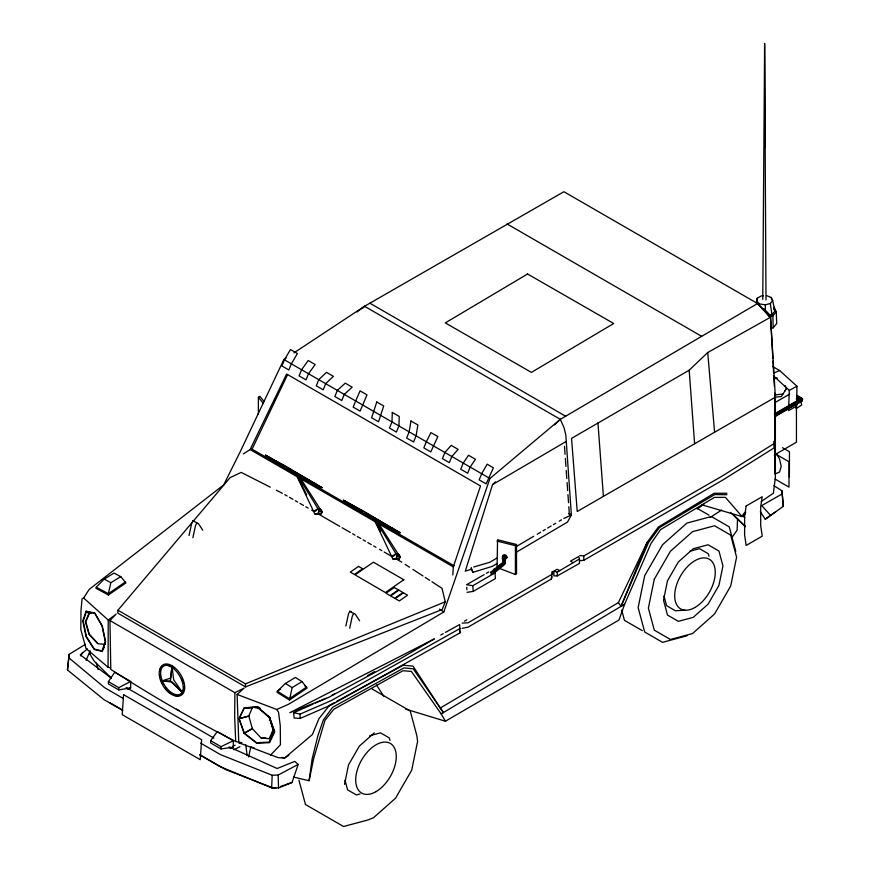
<?xml version="1.0" encoding="UTF-8"?>
<svg xmlns="http://www.w3.org/2000/svg" width="870" height="870" viewBox="0 0 870 870"><rect width="100%" height="100%" fill="white"/><g stroke="black" fill="none" stroke-linecap="round" stroke-linejoin="round"><path stroke-width="1.3" d="M789.394 477.064L789.46 451.737L782.511 447.724M108.054 667.246L108.239 620.049L83.65 597.994L82.052 598.864L80.986 610.675L80.823 629.532L86.043 648.552L108.054 667.246L110.447 667.845M108.239 620.049L116.134 614.111L109.968 620.56L110.784 669.389A1621.147 985.579 62.8 0 0 235.694 741.512L241.882 742.762M762.762 299.4L764.621 43.5L765.981 299.889M109.968 620.56L234.889 692.672L234.672 716.63L235.694 741.512M772.69 366.596L779.618 370.533L796.931 386.215L796.724 405.92L788.535 410.629L789.297 390.402L773.528 375.851M270.276 487.178L241.218 472.388L230.126 477.597L117.939 610.229L117.863 613.187L245.536 686.898L442.221 609.511L445.255 601.79L442.003 588.305L431.933 581.769M122.67 710.42L103.943 699.621L67.479 669.987L69.132 654.381L85.477 644.268M760.293 511.745L765.285 519.227L783.315 506.329L781.956 490.778L773.919 485.71M229.136 746.906L277.16 768.514L294.767 761.37L298.16 764.447L292.037 782.467L278.53 787.926L271.679 787.883L272.179 775.257L220.61 754.671L200.72 743.187M737.564 518.411L737.118 530.135L731.833 537.703M67.479 669.987L69.132 654.381M783.315 506.329L781.956 490.778M452.835 574.939L453.313 566.881L480.501 485.96L286.6 374.013L250.103 449.562L243.285 453.944M170.411 681.025L171.977 666.224L173.717 679.872L182.58 692.727L170.411 681.025L162.059 680.873L170.661 678.111L171.977 666.224M111.186 677.947L94.112 661.059L89.958 654.207L90.317 651.63M309.089 780.716L312.145 758.89L317.876 735.726L323.314 720.077L332.568 707.343L403.952 667.91L413.239 668.823L443.395 712.519L441.177 713.889L411.39 671.422L403.049 670.716L333.775 709.278L324.967 720.36L313.711 758.357L309.089 780.716L293.549 777.084M763.403 295.833L761.196 295.941L757.281 298.203L756.791 301.39L759.967 304.011L765.317 304.837L770.341 303.489L772.68 300.585L771.255 297.496L766.709 295.659M761.261 501.533L773.397 493.192L775.377 477.412L775.377 397.177L770.461 315.592L764.088 308.85M96.276 587.196L96.037 588.337L108.424 594.982L125.932 582.922L120.767 576.669L114.057 573.069L104.15 579.094L96.276 587.196L108.358 593.677L108.424 594.982M344.52 784.37L348.5 764.926L359.375 746.09L374.23 732.921M89.958 654.207L90.502 651.576M756.258 303.086L757.281 298.203M248.624 756.943L250.799 746.83L254.54 748.091M189.029 535.529L191.661 523.414L192.988 520.717L194.565 521.38M192.879 537.747L195.5 525.632L196.827 522.935L192.988 520.717M345.847 626.063L348.468 613.948L349.794 611.251L351.371 611.914M349.686 628.281L352.306 616.167L353.633 613.47L349.794 611.251M775.039 416.447L802.281 400.896L802.521 398.667L796.702 395.317M802.281 400.896L802.521 398.667M120.767 576.669L110.86 582.693L108.358 593.677L125.53 581.856M302.042 681.601L292.113 687.615L289.482 700.024L307.121 688.039L302.042 681.601L295.343 677.458L285.414 683.472L277.323 691.237L277.106 692.379L289.482 700.024M462.144 628.368L468.049 627.129L551.33 579.05L552.178 571.449M291.135 471.083L291.33 470.365L297.551 473.682L322.15 512.18L320.965 514.159L314.831 513.963L296.017 474.378L291.135 471.083L296.648 474.563L306.686 494.834M369.195 516.149L369.38 515.431L375.612 518.748L400.2 557.246L399.025 559.225L392.892 559.029L374.078 519.444L369.195 516.149L374.709 519.629L380.614 531.559M495.443 481.817L492.54 484.623L465.265 571.198L471.312 569.241L471.268 567.729L472.932 572.34L492.355 566.337L496.977 563.619M775.039 414.631L801.194 398.993L801.433 398.242L796.746 395.535M801.433 400.624L775.039 416.436M102.051 650.967L105.281 641.44L102.051 625.987L94.852 613.426L86.434 611.643L83.194 621.158L86.434 636.622L94.33 649.053L102.051 650.967L104.193 647.508M86.097 611.186L82.759 620.952L86.097 636.786L94.264 649.488L102.225 651.423L105.564 641.647L102.225 625.813L94.776 612.98L86.097 611.186L89.012 613.252L91.502 613.437M775.377 397.177L577.223 511.484L571.546 438.371L689.181 370.207L707.723 352.535L770.146 317.441L764.404 310.166L757.553 303.521L560.313 419.34L489.94 478.5L443.798 611.969L288.351 704.363L276.736 709.474L237.108 694.445L238.771 742.719L277.911 757.563L284.436 758.161L288.883 755.29M497.074 567.479L497.553 539.748L516.508 544.5L516.541 573.928L515.41 574.537L499.521 568.414M551.33 579.05L552.091 576.875M647.236 542.184L621.028 606.39L618.385 602.638L647.236 542.184L658.318 527.057L714.139 493.257L726.907 493.257M501.055 566.403L505.176 563.064L505.546 555.941L504.285 555.473L503.273 564.162L490.887 574.2M86.119 660.428L90.11 650.716M89.012 613.252L85.39 621.702L89.012 634.339L97.744 643.746L105.227 644.322M269.526 717.087L274.779 731.811L269.526 742.686L256.704 743.274L244.187 733.377L238.935 718.642L244.187 707.767L257.226 706.766L269.526 717.087L273.474 730.289L269.852 738.75L261.12 738.075L252.387 728.668L248.776 716.032L252.387 707.582M269.483 738.238L273.017 729.984L269.483 717.663L257.074 707.082L244.285 708.104L239.141 718.729L244.285 733.084L256.563 742.708L269.124 742.099L274.267 731.474L269.124 717.119M286.11 358.038L283.87 359.517L240.055 452.085L223.699 484.894L89.186 589.381L83.65 597.994M453.313 566.881L250.103 449.562L252.082 449.181L287.589 374.622M80.834 655.915L82.694 652.369M507.253 557.333L504.198 559.997L502.262 558.855L503.338 555.006L505.753 555.006L507.253 557.333L505.753 558.779M293.94 352.861L364.508 306.283L560.313 419.34L564.021 427.572L565.815 434.88L571.372 515.04L567.468 522.098L516.617 552.048M317.354 514.192L318.92 511.571L317.963 508.711L296.605 473.846L291.33 470.365M395.415 559.258L396.981 556.626L396.013 553.777L374.665 518.911L369.38 515.431M775.572 397.122L781.369 396.535L786.262 388.846L785.088 385.519M774.963 396.415L776.062 394.762L783.011 394.056M784.62 391.337L786.262 388.846M130.663 687.865L118.788 689.921L108.391 683.929L108.391 681.645L114.72 672.26L130.663 681.471L130.663 687.865L127.466 689.181M233.301 747.123L221.013 748.95L210.627 742.947L210.627 740.674L217.359 731.518L233.301 740.718L233.301 747.123L230.115 748.439M769.363 315.408L771.918 314.712L774.909 311.014L772.68 300.585M770.45 316.506L772.864 315.853L776.236 311.678L774.169 307.23L774.267 309.807M770.7 328.523L773.212 327.849L776.725 323.499L776.236 311.678M362.649 308.263L364.508 306.283L563.901 191.715L757.553 303.521L770.146 317.441M515.41 574.537L515.41 545.664L516.508 544.5M270.581 755.095L280.434 744.774L280.271 725.732L278.541 712.302L276.736 709.474M554.505 424.93L560.313 419.34M237.108 694.445L244.198 688.05L234.889 692.672M745.09 513.92L742.099 516.617L701.872 504.839M87.457 648.889L80.236 654.816L111.349 678.165M502.893 562.803L490.397 572.645L502.74 562.651L502.882 556.191L504.285 555.473L505.285 556.898L504.774 564.423L493.388 573.635M357.026 311.982L364.508 306.283M765.285 519.227L775.736 511.723M697.229 508.95L703.863 504.317M745.807 512.147L743.6 513.67L742.099 516.617L725.428 497.357L714.444 497.412L660.602 529.58L651.01 543.413L624.627 604.215L618.972 620.016L445.418 721.219L405.453 709.05M280.575 689.04L277.323 691.237L289.395 698.697L306.697 686.952L304.511 685.593M258.379 414.327L258.379 397.264L259.858 396.318L263.882 401.222M710.181 517.443L721.578 510.114M773.745 441.318L773.963 443.656L722.394 475.944L583.792 555.973L579.757 555.528M579.463 558.964L579.463 563.412L557.268 575.896L553.864 575.853L553.864 571.209L557.083 569.252L559.812 570.633L579.463 558.964L578.724 556.485L570.524 561.117L573.08 562.651M796.104 404.409L800.846 401.559L801.705 404.931L796.104 408.715L796.104 405.485M496.748 558.17L489.81 562.27L473.748 567.001M516.399 546.534L533.745 536.268M537.214 534.213L540.683 532.157M542.989 530.787L545.305 529.417M547.621 528.046L551.091 526.002M553.396 524.632L555.712 523.261M559.182 521.206L561.487 519.836M618.385 602.638L440.274 708.017L413.065 666.148L403.343 665.213L336.766 701.296M492.54 484.623L566.163 441.471M484.09 574.635L466.57 584.749L472.867 585.684L495.052 572.873L493.431 569.241M486.417 573.286L488.755 571.938M774.246 413.979L796.441 401.168L796.441 442.232L774.246 455.043M467.049 592.339L473.204 591.393L495.389 578.583L495.052 572.873M464.482 621.158L466.831 619.81M551.33 574.711L468.049 622.789L462.144 623.127M553.864 571.209L557.268 572.101L559.812 570.633M579.757 560.682L583.792 560.302L722.394 480.283L773.963 447.996L773.963 443.656M774.528 402.81L789.362 394.284M775.039 414.055L801.194 398.993M244.285 733.084L252.452 728.407M244.187 733.377L252.387 728.668M781.825 494.095L761.729 505.6L770.32 515.127M460.089 628.466L331.448 700.491L300.106 714.096L293.658 712.726L294.125 718.044L300.106 718.435L331.448 704.83L460.089 632.805L459.643 624.54L445.483 632.381M332.199 695.119L334.558 693.803M367.597 675.511L374.676 671.586M440.764 635.002L443.124 633.686M775.083 414.664L802.281 399.754M789.297 390.402L796.931 386.215M334.385 702.59L329.632 705.168L318.942 718.674L312.406 734.541L284.436 758.161L281.945 757.324M272.179 775.257L278.15 775.05L298.16 764.447M108.391 681.645L118.788 687.648L130.663 681.471M232.725 746.449L235.117 745.209M233.943 749.766L239.935 746.667M504.285 555.473L502.882 556.191L503.632 557.05L505.285 556.898L505.546 555.941L504.056 555.506M210.627 740.674L221.013 746.667L233.301 740.718M563.803 518.466L571.372 515.04L569.089 513.724L571.372 515.04M293.658 712.726L312.982 704.156M315.397 703.08L326.272 698.262M773.865 373.034L779.618 370.533M774.996 473.976L779.52 472.062L781.206 466.407L779.52 458.805L776.29 453.716M117.939 610.229L245.46 683.853L445.255 601.79M280.531 786.513L284.066 785.218M285.197 784.827L292.037 782.467M239.141 718.729L248.918 716.075M689.877 551.265L699.513 548.687L708.332 553.777L708.974 556.18M686.963 635.785L662.548 642.332L644.692 632.011L638.145 607.608L644.692 575.657L662.548 544.707L686.963 523.066L711.366 516.53L729.234 526.839L735.77 551.243M369.674 735.759L380.516 732.855L389.336 737.945L389.978 740.348M360.039 793.973L356.417 794.952L347.598 789.851L345.02 780.216M238.935 718.642L248.776 716.032M773.854 378.352L777.323 377.993M684.842 610.196L675.414 610.773L666.605 605.683L664.017 596.048M244.285 708.104L252.452 707.821M502.262 556.985L504.198 556.985L505.383 558.844M314.831 513.963L320.965 514.159M392.892 559.029L399.025 559.225M275.833 788.242L273.789 788.231L225.602 769.548L199.861 754.692M726.972 494.736L714.77 494.551L659.416 527.633L648.433 542.662L621.028 606.39L624.627 604.215L441.177 713.889L445.418 721.219M254.888 707.767L259.88 708.158M260.967 737.586L265.828 737.956M162.059 680.873L172.238 682.015M238.771 742.719L241.044 742.98M318.92 511.571L322.15 512.18L321.421 510.016L319.812 508.689L317.963 508.711L313.874 511.103L315.484 511.201L317.963 508.711L322.15 512.18M396.981 556.626L400.2 557.246L399.482 555.082L397.862 553.755L396.013 553.777L391.924 556.169L393.534 556.267L396.013 553.777L400.2 557.246M497.074 541.107L515.41 545.664M257.074 707.082L259.989 708.136M257.226 706.766L259.173 707.506M271.679 787.883L219.773 766.492L199.882 755.008M196.827 522.935L198.403 523.599L202.797 530.232M353.633 613.47L355.21 614.133L359.604 620.756M276.334 490.256L282.391 493.333M104.15 579.094L110.86 582.693M507.036 223.949L701.601 336.288M796.702 396.459L802.521 399.808M796.746 397.916L800.259 399.939M796.224 398.895L799.693 400.896M776.29 454.434L789.036 461.785L788.981 487.102L775.083 479.076M369.88 303.184L565.685 416.241M697.838 508.722L709.006 515.16M283.87 359.517L489.94 478.5M642.332 630.652L624.464 620.343L621.713 610.066M280.695 464.025L265.459 455.227L322.422 487.711L303.054 478.848L284.871 468.354L265.459 455.227L285.773 466.2L321.715 487.711L308.817 480.262M287.731 468.082L290.069 469.441M298.269 474.172L300.618 475.531M304.13 477.554L306.479 478.913M362.268 511.125L343.519 500.293L400.483 532.777L377.71 521.946M364.606 512.473L366.955 513.833M370.468 515.856L372.817 517.215M375.155 518.563L378.678 520.597M381.017 521.946L383.365 523.305M385.704 524.654L399.765 532.777L363.834 511.266L343.519 500.293L362.931 513.42L375.438 520.63M252.082 449.181L296.735 474.955M300.259 476.988L375.459 520.412M377.808 521.761L454.173 565.859M284.773 494.628L287.111 495.976M289.449 497.325L292.962 499.358M295.3 500.707L297.638 502.055M299.976 503.404L303.489 505.426M305.827 506.786L308.165 508.134M311.667 510.157L314.016 511.506M317.517 513.539L339.746 526.361M342.084 527.72L350.273 532.44M352.611 533.788L354.949 535.148M357.287 536.496L360.789 538.519M363.138 539.868L365.476 541.216M367.814 542.575L371.316 544.598M373.665 545.947L376.003 547.295M379.505 549.318L381.843 550.677M384.181 552.026L392.37 556.756M395.883 558.779L401.733 562.15M372.142 689.018L410.238 711.007L416.773 735.422L417.611 741.327L411.695 770.211L395.556 798.171L373.502 817.735L367.966 819.964L343.552 826.5L305.468 804.511L298.921 780.107M126.172 687.463L213.922 738.119M123.496 698.61L104.781 687.8L69.002 657.959M109.772 702.677L122.637 710.105M285.414 683.472L292.113 687.615M405.083 564.336L409.563 567.24M412.913 569.415L422.983 575.962M425.223 577.408L429.693 580.323M439.546 609.12L443.798 611.969M86.434 611.643L89.305 613.633L85.782 621.887L89.305 634.219L97.821 643.398M775.975 378.57L773.865 377.025L774.387 386.465M742.654 515.856L744.72 517.574M733.595 515.029L745.285 526.263M730.843 512.724L745.449 526.774M173.184 682.993L182.58 692.727M268.112 715.782L269.852 717.663M258.379 397.264L263.469 403.495M440.274 708.017L443.395 712.519M376.471 684.907L383.659 696.109M471.312 569.241L472.932 572.34M773.995 309.046L774.909 311.014M96.342 663.147L98.071 669.563M771.255 297.496L771.712 299.889M459.795 630.913L460.089 632.805M770.341 303.489L771.918 314.712M245.742 744.687L247.167 755.693M707.723 352.535L714.596 432.205M689.181 370.207L694.608 443.743M597.951 422.907L603.399 496.368M564.489 446.266L565.065 454.325M565.359 458.359L565.935 466.418M566.218 470.452L566.794 478.511M567.088 482.535L567.664 490.604M567.958 494.628L568.534 502.686M568.817 506.721L569.393 514.779M466.722 587.272L466.885 589.806M472.867 585.684L473.204 591.393M770.461 315.592L772.832 358.386M772.973 361.061L773.647 373.089M772.864 315.853L773.212 327.849M278.15 775.05L278.53 787.926M245.46 683.853L245.536 686.898M765.317 304.837L765.426 311.286M764.621 43.5L764.817 147.748M774.757 393.153L774.757 473.671M583.792 555.973L583.792 560.302M557.268 572.101L557.268 575.896M552.472 571.721L552.472 574.428M300.106 714.096L300.106 718.435M221.013 746.667L221.013 748.95M118.788 687.648L118.788 689.921M159.732 671.422A17.694 10.016 59.1 0 1 172.38 665.931A17.694 10.016 59.1 0 1 184.701 686.756A17.694 10.016 59.1 0 1 173.663 694.934M172.445 694.303A17.694 10.016 59.1 0 1 167.638 690.454M166.899 689.649A17.694 10.016 59.1 0 1 165.452 687.876M162.962 684.016A17.694 10.016 59.1 0 1 161.091 679.829M160.384 677.567A17.694 10.016 59.1 0 1 159.884 675.098M183.766 686.669A16.356 9.255 59.1 0 1 171.825 692.857A16.356 9.255 59.1 0 1 160.689 671.977A16.356 9.255 59.1 0 1 173.793 667.986M181.95 678.785A16.356 9.255 59.1 0 1 183.396 683.396M178.926 710.507A733.301 508.385 -12.9 0 1 176.577 709.159M392.294 412.423L391.989 421.896L389.477 428.073L396.405 432.075L398.928 425.898L399.232 416.425L392.294 412.423M123.583 694.662L122.191 714.64L200.241 759.695L201.633 739.728L123.583 694.662M746.155 506.003L744.622 515.725L744.622 535.083L746.155 545.447L762.24 536.159L760.706 525.806L760.706 506.438L762.24 496.716L746.155 506.003M410.944 420.971L409.172 431.814L406.66 437.991L413.587 441.993L416.099 435.816L417.883 424.973L410.944 420.971M654.294 579.213L648.378 608.097L654.294 630.152L670.433 639.472L692.498 633.567L714.553 614.002L730.691 586.043L736.607 557.159L730.691 535.104L714.553 525.774L692.498 531.69L670.433 551.243L654.294 579.213M667.497 580.758L663.516 600.202L667.497 615.057L678.372 621.332L693.227 617.352L708.082 604.182L718.957 585.347L722.937 565.902L718.957 551.047L708.082 544.772L693.227 548.752L678.372 561.922L667.497 580.758M376.764 401.962L371.631 417.763L378.559 421.776L383.703 405.975L376.764 401.962M284.425 359.788L281.913 365.965L288.84 369.978L291.363 363.79L297.409 353.546L290.482 349.544L284.425 359.788M301.607 369.706L299.095 375.894L306.022 379.896L308.546 373.708L315.157 364.508L308.219 360.506L301.607 369.706M318.79 379.624L316.278 385.812L323.205 389.814L325.717 383.637L333.417 376.329L326.489 372.316L318.79 379.624M337.353 390.347L334.841 396.535L341.779 400.537L344.292 394.349L352.187 387.161L345.26 383.159L337.353 390.347M355.689 400.939L353.176 407.116L360.115 411.118L366.988 394.882L360.049 390.88L355.689 400.939M426.354 441.732L423.842 447.909L430.77 451.911L437.86 436.588L430.922 432.586L426.354 441.732M444.918 452.454L442.406 458.631L449.344 462.633L451.856 456.456L458.131 449.377L451.193 445.375L444.918 452.454M463.253 463.036L460.741 469.224L467.679 473.226L470.191 467.038L475.455 459.262L468.528 455.26L463.253 463.036M481.708 473.682L479.185 479.87L486.123 483.872L493.399 467.864L487.178 464.156L481.708 473.682M394.273 587.5L386.019 593.264L390.13 595.635L398.384 589.882L394.273 587.5M398.862 590.154L390.608 595.906L394.719 598.288L402.973 592.524L398.862 590.154M403.452 592.796L395.197 598.56L399.319 600.942L407.562 595.178L403.452 592.796M403.789 579.746L385.356 592.535L354.993 574.82L373.415 562.205L403.789 579.746M358.538 566.392L350.284 572.112L354.394 574.494L362.649 568.773L358.538 566.392M527.579 274.006L445.288 322.89L531.418 372.393L613.709 323.51L527.579 274.006M434.163 638.982L398.83 659.612L328.621 697.414L289.84 712.693L434.163 638.982M159.645 677.436A17.03 9.646 59.1 0 0 179.894 695.25A17.03 9.646 59.1 0 0 174.109 669.095A17.03 9.646 59.1 0 0 159.645 677.436M694.978 607.488A28.677 16.563 -60 0 0 712.541 562.216A28.677 16.563 -60 0 0 677.415 582.498A28.677 16.563 -60 0 0 694.978 607.488M375.981 791.656A28.677 16.563 -60 0 0 393.544 746.395A28.677 16.563 -60 0 0 358.418 766.666A28.677 16.563 -60 0 0 375.981 791.656"/></g></svg>
